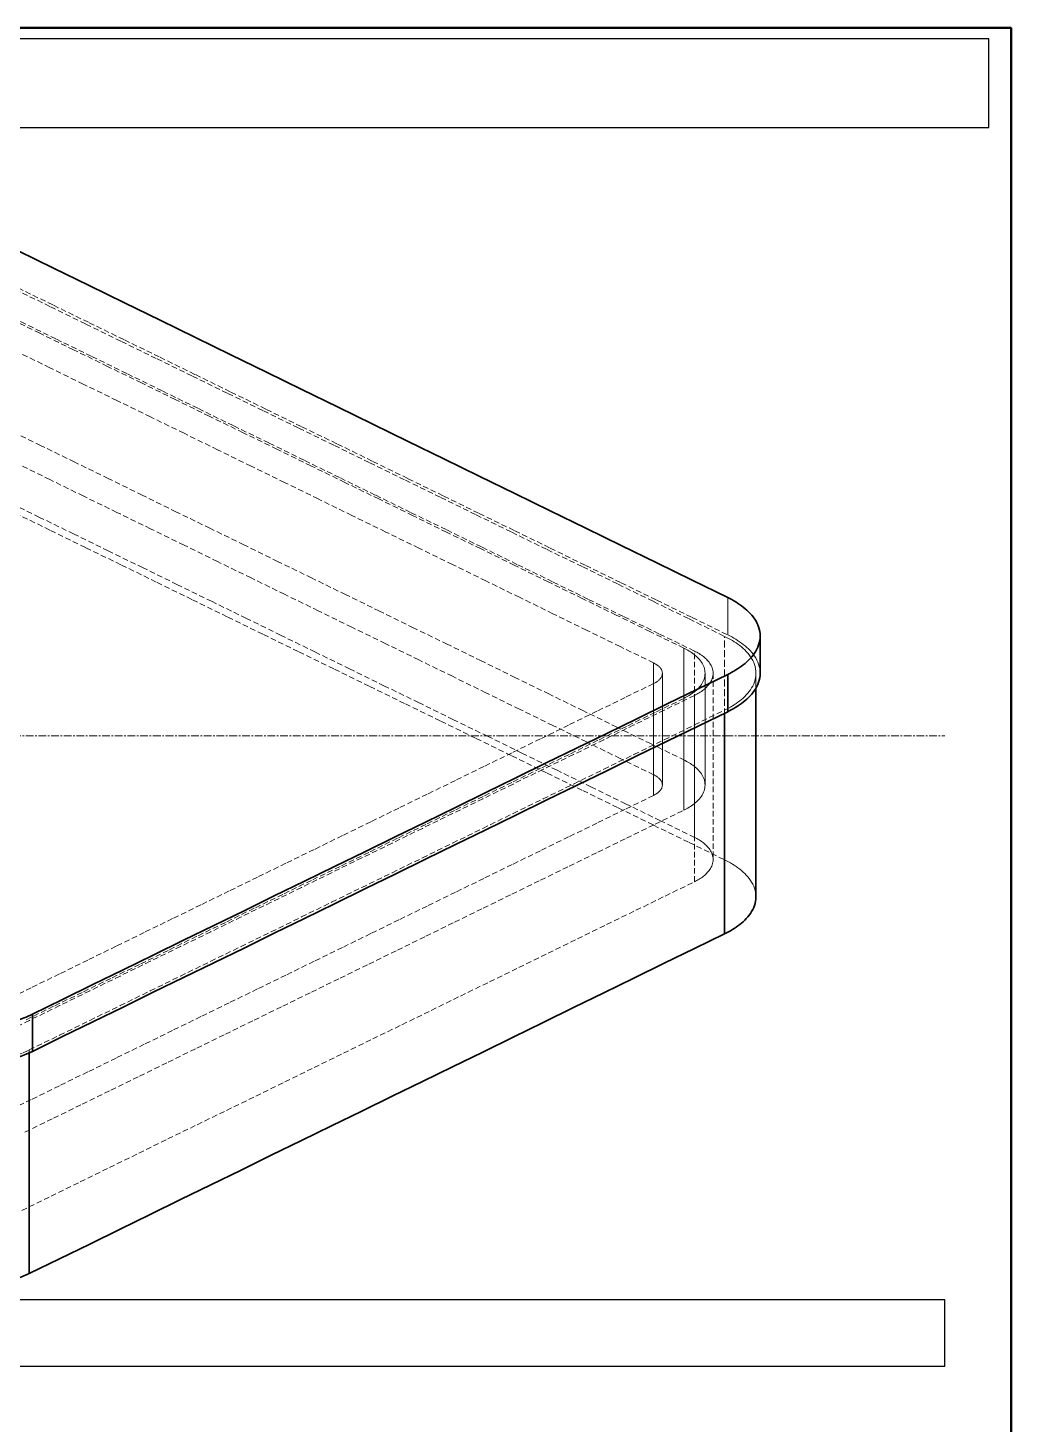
# Model space of a CAD drawing. Header units: millimetres. Extents: x 10 to 410, y 10 to 287.
# Drawn here: x 321.2 to 410, y 160.8 to 287 of the extents above; entities that cross this region are included whole.
import ezdxf

# ---------------------------------------------------------------- set-up
doc = ezdxf.new("R2010")
doc.units = ezdxf.units.MM
doc.linetypes.add('CENTER', pattern=[1.15, 0.7, -0.15, 0.15, -0.15])
doc.linetypes.add('DASHED', pattern=[0.75, 0.5, -0.25])
for name, color, linetype, lineweight in [('BORDER', 7, 'CONTINUOUS', 50), ('CENTER', 4, 'CENTER', 13), ('HIDDEN', 8, 'DASHED', 18), ('TITLE_BLOCK', 7, 'CONTINUOUS', 25), ('VISIBLE', 7, 'CONTINUOUS', 35)]:
    doc.layers.add(name, color=color, linetype=linetype, lineweight=lineweight)

msp = doc.modelspace()

# ---------------------------------------------------------------- linework, layer by layer
at = {"layer": 'BORDER'}
msp.add_lwpolyline([(10, 10), (410, 10), (410, 287), (10, 287)], close=True, dxfattribs=at)
at = {"layer": 'CENTER'}
msp.add_line((214, 223), (404, 223), dxfattribs=at)
at = {"layer": 'HIDDEN'}
for points in [[(310.37, 268.06), (313.58, 266.49), (316.78, 264.92), (319.99, 263.36), (323.2, 261.79), (326.4, 260.22), (329.61, 258.65), (332.82, 257.08), (336.02, 255.52), (339.23, 253.95), (342.43, 252.38), (345.64, 250.81), (348.85, 249.24), (352.05, 247.68), (355.26, 246.11), (358.47, 244.54), (361.67, 242.97), (364.88, 241.4), (368.08, 239.83), (371.29, 238.27), (374.5, 236.7), (377.7, 235.13), (380.91, 233.56), (384.11, 231.99)], [(310.65, 268.19), (313.85, 266.63), (317.06, 265.06), (320.26, 263.49), (323.47, 261.92), (326.68, 260.35), (329.88, 258.79), (333.09, 257.22), (336.29, 255.65), (339.5, 254.08), (342.71, 252.51), (345.91, 250.94), (349.12, 249.38), (352.33, 247.81), (355.53, 246.24), (358.74, 244.67), (361.94, 243.1), (365.15, 241.54), (368.36, 239.97), (371.56, 238.4), (374.77, 236.83), (377.98, 235.26), (381.18, 233.7), (384.39, 232.13)], [(381.38, 230.66), (378.18, 232.23), (374.97, 233.79), (371.76, 235.36), (368.56, 236.93), (365.35, 238.5), (362.15, 240.07), (358.94, 241.64), (355.73, 243.2), (352.53, 244.77), (349.32, 246.34), (346.11, 247.91), (342.91, 249.48), (339.7, 251.04), (336.5, 252.61), (333.29, 254.18), (330.08, 255.75), (326.88, 257.32), (323.67, 258.88), (320.47, 260.45), (317.26, 262.02), (314.05, 263.59), (310.85, 265.16), (307.64, 266.73)], [(380.43, 230.93), (377.36, 232.42), (374.3, 233.92), (371.24, 235.42), (368.17, 236.92), (365.11, 238.42), (362.05, 239.92), (358.98, 241.41), (355.92, 242.91), (352.86, 244.41), (349.79, 245.91), (346.73, 247.41), (343.66, 248.91), (340.6, 250.4), (337.54, 251.9), (334.47, 253.4), (331.41, 254.9), (328.35, 256.4), (325.28, 257.9), (322.22, 259.39), (319.16, 260.89), (316.09, 262.39), (313.03, 263.89), (309.97, 265.39)], [(377.7, 229.59), (374.66, 231.07), (371.63, 232.55), (368.6, 234.04), (365.57, 235.52), (362.54, 237), (359.51, 238.49), (356.48, 239.97), (353.45, 241.45), (350.41, 242.93), (347.38, 244.42), (344.35, 245.9), (341.32, 247.38), (338.29, 248.86), (335.26, 250.35), (332.23, 251.83), (329.2, 253.31), (326.16, 254.79), (323.13, 256.28), (320.1, 257.76), (317.07, 259.24), (314.04, 260.72), (311.01, 262.21), (307.98, 263.69)], [(309.97, 255.28), (313.03, 253.78), (316.09, 252.28), (319.16, 250.78), (322.22, 249.29), (325.28, 247.79), (328.35, 246.29), (331.41, 244.79), (334.47, 243.29), (337.54, 241.79), (340.6, 240.3), (343.66, 238.8), (346.73, 237.3), (349.79, 235.8), (352.86, 234.3), (355.92, 232.8), (358.98, 231.31), (362.05, 229.81), (365.11, 228.31), (368.17, 226.81), (371.24, 225.31), (374.3, 223.81), (377.36, 222.32), (380.43, 220.82)], [(377.7, 219.48), (374.66, 220.96), (371.63, 222.45), (368.6, 223.93), (365.57, 225.41), (362.54, 226.89), (359.51, 228.38), (356.48, 229.86), (353.45, 231.34), (350.41, 232.82), (347.38, 234.31), (344.35, 235.79), (341.32, 237.27), (338.29, 238.75), (335.26, 240.24), (332.23, 241.72), (329.2, 243.2), (326.16, 244.68), (323.13, 246.17), (320.1, 247.65), (317.07, 249.13), (314.04, 250.62), (311.01, 252.1), (307.98, 253.58)], [(309.68, 248.88), (312.8, 247.35), (315.92, 245.83), (319.04, 244.3), (322.15, 242.78), (325.27, 241.26), (328.39, 239.73), (331.5, 238.21), (334.62, 236.68), (337.74, 235.16), (340.86, 233.63), (343.97, 232.11), (347.09, 230.58), (350.21, 229.06), (353.33, 227.53), (356.44, 226.01), (359.56, 224.48), (362.68, 222.96), (365.8, 221.43), (368.91, 219.91), (372.03, 218.39), (375.15, 216.86), (378.27, 215.34), (381.38, 213.81)], [(310.37, 247.84), (313.58, 246.28), (316.78, 244.71), (319.99, 243.14), (323.2, 241.57), (326.4, 240), (329.61, 238.44), (332.82, 236.87), (336.02, 235.3), (339.23, 233.73), (342.43, 232.16), (345.64, 230.59), (348.85, 229.03), (352.05, 227.46), (355.26, 225.89), (358.47, 224.32), (361.67, 222.75), (364.88, 221.19), (368.08, 219.62), (371.29, 218.05), (374.5, 216.48), (377.7, 214.91), (380.91, 213.35), (384.11, 211.78)], [(384.39, 232.13), (384.39, 232.27), (384.39, 232.42), (384.39, 232.57), (384.39, 232.71), (384.39, 232.86), (384.39, 233.01), (384.39, 233.15), (384.39, 233.3), (384.39, 233.45), (384.39, 233.59), (384.39, 233.74), (384.39, 233.89), (384.39, 234.03), (384.39, 234.18), (384.39, 234.32), (384.39, 234.47), (384.39, 234.62), (384.39, 234.76), (384.39, 234.91), (384.39, 235.06), (384.39, 235.2), (384.39, 235.35), (384.39, 235.5)], [(386.94, 228.65), (386.93, 228.85), (386.91, 229.05), (386.87, 229.25), (386.81, 229.44), (386.74, 229.63), (386.65, 229.81), (386.55, 229.98), (386.44, 230.15), (386.33, 230.31), (386.2, 230.47), (386.07, 230.62), (385.93, 230.76), (385.78, 230.9), (385.63, 231.03), (385.48, 231.16), (385.32, 231.28), (385.15, 231.39), (384.99, 231.5), (384.82, 231.61), (384.64, 231.71), (384.47, 231.81), (384.29, 231.9), (384.11, 231.99)], [(384.11, 211.78), (384.11, 212.66), (384.11, 213.54), (384.11, 214.41), (384.11, 215.29), (384.11, 216.17), (384.11, 217.05), (384.11, 217.93), (384.11, 218.81), (384.11, 219.69), (384.11, 220.57), (384.11, 221.45), (384.11, 222.32), (384.11, 223.2), (384.11, 224.08), (384.11, 224.96), (384.11, 225.84), (384.11, 226.72), (384.11, 227.6), (384.11, 228.48), (384.11, 229.36), (384.11, 230.24), (384.11, 231.11), (384.11, 231.99)], [(387.33, 228.65), (387.32, 228.86), (387.29, 229.07), (387.25, 229.27), (387.19, 229.47), (387.11, 229.67), (387.02, 229.85), (386.92, 230.04), (386.81, 230.21), (386.69, 230.38), (386.56, 230.54), (386.42, 230.7), (386.27, 230.85), (386.12, 230.99), (385.97, 231.13), (385.8, 231.26), (385.64, 231.38), (385.47, 231.5), (385.29, 231.62), (385.12, 231.73), (384.94, 231.83), (384.76, 231.94), (384.57, 232.03), (384.39, 232.13)], [(380.43, 230.93), (380.55, 230.86), (380.67, 230.8), (380.79, 230.73), (380.9, 230.66), (381.02, 230.59), (381.13, 230.52), (381.24, 230.44), (381.35, 230.36), (381.46, 230.27), (381.56, 230.18), (381.66, 230.09), (381.76, 229.99), (381.85, 229.89), (381.93, 229.78), (382.01, 229.67), (382.08, 229.56), (382.15, 229.44), (382.21, 229.32), (382.26, 229.19), (382.3, 229.06), (382.33, 228.93), (382.34, 228.79), (382.35, 228.65)], [(380.43, 220.82), (380.43, 221.26), (380.43, 221.7), (380.43, 222.14), (380.43, 222.58), (380.43, 223.01), (380.43, 223.45), (380.43, 223.89), (380.43, 224.33), (380.43, 224.77), (380.43, 225.21), (380.43, 225.65), (380.43, 226.09), (380.43, 226.53), (380.43, 226.97), (380.43, 227.41), (380.43, 227.85), (380.43, 228.29), (380.43, 228.73), (380.43, 229.17), (380.43, 229.61), (380.43, 230.05), (380.43, 230.49), (380.43, 230.93)], [(381.38, 230.66), (381.49, 230.6), (381.6, 230.55), (381.7, 230.49), (381.8, 230.43), (381.91, 230.36), (382.01, 230.3), (382.1, 230.23), (382.2, 230.16), (382.29, 230.08), (382.38, 230), (382.47, 229.92), (382.55, 229.83), (382.63, 229.74), (382.71, 229.65), (382.78, 229.55), (382.85, 229.45), (382.9, 229.35), (382.96, 229.24), (383, 229.13), (383.03, 229.01), (383.06, 228.89), (383.07, 228.77), (383.08, 228.65)], [(381.38, 213.81), (381.38, 214.54), (381.38, 215.28), (381.38, 216.01), (381.38, 216.74), (381.38, 217.47), (381.38, 218.21), (381.38, 218.94), (381.38, 219.67), (381.38, 220.4), (381.38, 221.14), (381.38, 221.87), (381.38, 222.6), (381.38, 223.33), (381.38, 224.07), (381.38, 224.8), (381.38, 225.53), (381.38, 226.26), (381.38, 227), (381.38, 227.73), (381.38, 228.46), (381.38, 229.19), (381.38, 229.93), (381.38, 230.66)], [(378.49, 228.65), (378.48, 228.6), (378.48, 228.54), (378.47, 228.49), (378.45, 228.43), (378.43, 228.38), (378.4, 228.33), (378.38, 228.28), (378.35, 228.24), (378.31, 228.19), (378.28, 228.15), (378.24, 228.11), (378.2, 228.06), (378.16, 228.03), (378.12, 227.99), (378.08, 227.95), (378.03, 227.92), (377.99, 227.89), (377.94, 227.86), (377.89, 227.83), (377.84, 227.8), (377.79, 227.77), (377.74, 227.75), (377.69, 227.72)], [(377.7, 229.59), (377.75, 229.56), (377.79, 229.54), (377.84, 229.51), (377.89, 229.48), (377.94, 229.45), (377.99, 229.42), (378.03, 229.39), (378.08, 229.36), (378.12, 229.32), (378.16, 229.28), (378.2, 229.24), (378.24, 229.2), (378.28, 229.16), (378.31, 229.12), (378.35, 229.07), (378.38, 229.03), (378.4, 228.98), (378.43, 228.93), (378.45, 228.87), (378.47, 228.82), (378.48, 228.77), (378.48, 228.71), (378.49, 228.65)], [(377.7, 219.48), (377.7, 219.92), (377.7, 220.36), (377.7, 220.8), (377.7, 221.24), (377.7, 221.68), (377.7, 222.12), (377.7, 222.56), (377.7, 223), (377.7, 223.44), (377.7, 223.88), (377.7, 224.32), (377.7, 224.76), (377.7, 225.19), (377.7, 225.63), (377.7, 226.07), (377.7, 226.51), (377.7, 226.95), (377.7, 227.39), (377.7, 227.83), (377.7, 228.27), (377.7, 228.71), (377.7, 229.15), (377.7, 229.59)], [(378.49, 228.65), (378.49, 228.22), (378.49, 227.78), (378.49, 227.34), (378.49, 226.9), (378.49, 226.46), (378.49, 226.02), (378.49, 225.58), (378.49, 225.14), (378.49, 224.7), (378.49, 224.26), (378.49, 223.82), (378.49, 223.38), (378.49, 222.94), (378.49, 222.5), (378.49, 222.06), (378.49, 221.62), (378.49, 221.18), (378.49, 220.74), (378.49, 220.3), (378.49, 219.86), (378.49, 219.43), (378.49, 218.99), (378.49, 218.55)], [(382.35, 228.65), (382.34, 228.52), (382.33, 228.38), (382.3, 228.25), (382.26, 228.12), (382.21, 227.99), (382.15, 227.87), (382.08, 227.75), (382.01, 227.64), (381.93, 227.53), (381.85, 227.42), (381.75, 227.32), (381.66, 227.22), (381.56, 227.13), (381.46, 227.04), (381.35, 226.95), (381.24, 226.87), (381.13, 226.79), (381.02, 226.72), (380.9, 226.64), (380.79, 226.58), (380.67, 226.51), (380.55, 226.45), (380.43, 226.38)], [(383.08, 228.65), (383.07, 228.53), (383.06, 228.42), (383.03, 228.3), (383, 228.18), (382.96, 228.07), (382.9, 227.96), (382.85, 227.86), (382.78, 227.76), (382.71, 227.66), (382.63, 227.57), (382.55, 227.48), (382.47, 227.39), (382.38, 227.31), (382.29, 227.23), (382.2, 227.15), (382.1, 227.08), (382.01, 227.01), (381.91, 226.95), (381.8, 226.88), (381.7, 226.82), (381.6, 226.76), (381.49, 226.71), (381.38, 226.65)], [(382.35, 228.65), (382.35, 228.22), (382.35, 227.78), (382.35, 227.34), (382.35, 226.9), (382.35, 226.46), (382.35, 226.02), (382.35, 225.58), (382.35, 225.14), (382.35, 224.7), (382.35, 224.26), (382.35, 223.82), (382.35, 223.38), (382.35, 222.94), (382.35, 222.5), (382.35, 222.06), (382.35, 221.62), (382.35, 221.18), (382.35, 220.74), (382.35, 220.3), (382.35, 219.86), (382.35, 219.43), (382.35, 218.99), (382.35, 218.55)], [(383.08, 228.65), (383.08, 227.92), (383.08, 227.19), (383.08, 226.46), (383.08, 225.72), (383.08, 224.99), (383.08, 224.26), (383.08, 223.53), (383.08, 222.79), (383.08, 222.06), (383.08, 221.33), (383.08, 220.6), (383.08, 219.86), (383.08, 219.13), (383.08, 218.4), (383.08, 217.67), (383.08, 216.94), (383.08, 216.2), (383.08, 215.47), (383.08, 214.74), (383.08, 214.01), (383.08, 213.27), (383.08, 212.54), (383.08, 211.81)], [(384.11, 225.32), (384.29, 225.41), (384.47, 225.5), (384.64, 225.6), (384.82, 225.7), (384.99, 225.81), (385.15, 225.92), (385.32, 226.03), (385.48, 226.15), (385.63, 226.28), (385.78, 226.41), (385.93, 226.55), (386.07, 226.69), (386.2, 226.84), (386.33, 227), (386.44, 227.16), (386.55, 227.33), (386.65, 227.5), (386.74, 227.68), (386.81, 227.87), (386.87, 228.06), (386.91, 228.26), (386.93, 228.45), (386.94, 228.65)], [(386.94, 228.65), (386.94, 228.6), (386.94, 228.54), (386.94, 228.48), (386.94, 228.42), (386.94, 228.36), (386.94, 228.3), (386.94, 228.24), (386.94, 228.19), (386.94, 228.13), (386.94, 228.07), (386.94, 228.01), (386.94, 227.95), (386.94, 227.89), (386.94, 227.83), (386.94, 227.78), (386.94, 227.72), (386.94, 227.66), (386.94, 227.6), (386.94, 227.54), (386.94, 227.48), (386.94, 227.42), (386.94, 227.36), (386.94, 227.31)], [(377.69, 227.72), (375.14, 226.47), (372.58, 225.22), (370.02, 223.97), (367.47, 222.72), (364.91, 221.47), (362.35, 220.22), (359.8, 218.97), (357.24, 217.72), (354.68, 216.47), (352.13, 215.22), (349.57, 213.97), (347.01, 212.72), (344.46, 211.47), (341.9, 210.22), (339.34, 208.97), (336.79, 207.72), (334.23, 206.47), (331.67, 205.22), (329.12, 203.97), (326.56, 202.72), (324, 201.47), (321.45, 200.22), (318.89, 198.97)], [(377.69, 217.61), (377.69, 218.05), (377.69, 218.49), (377.69, 218.93), (377.69, 219.37), (377.69, 219.81), (377.69, 220.25), (377.69, 220.69), (377.69, 221.13), (377.69, 221.57), (377.69, 222.01), (377.69, 222.45), (377.69, 222.89), (377.69, 223.32), (377.69, 223.76), (377.69, 224.2), (377.69, 224.64), (377.69, 225.08), (377.69, 225.52), (377.69, 225.96), (377.69, 226.4), (377.69, 226.84), (377.69, 227.28), (377.69, 227.72)], [(381.38, 226.65), (378.65, 225.32), (375.92, 223.98), (373.19, 222.64), (370.46, 221.31), (367.72, 219.97), (364.99, 218.64), (362.26, 217.3), (359.53, 215.97), (356.8, 214.63), (354.07, 213.3), (351.33, 211.96), (348.6, 210.62), (345.87, 209.29), (343.14, 207.95), (340.41, 206.62), (337.68, 205.28), (334.94, 203.95), (332.21, 202.61), (329.48, 201.28), (326.75, 199.94), (324.02, 198.6), (321.29, 197.27), (318.55, 195.93)], [(380.43, 226.38), (377.84, 225.12), (375.25, 223.85), (372.66, 222.59), (370.07, 221.32), (367.48, 220.06), (364.89, 218.79), (362.3, 217.52), (359.71, 216.26), (357.12, 214.99), (354.54, 213.73), (351.95, 212.46), (349.36, 211.19), (346.77, 209.93), (344.18, 208.66), (341.59, 207.4), (339, 206.13), (336.41, 204.87), (333.82, 203.6), (331.24, 202.33), (328.65, 201.07), (326.06, 199.8), (323.47, 198.54), (320.88, 197.27)], [(380.43, 216.28), (380.43, 216.72), (380.43, 217.15), (380.43, 217.59), (380.43, 218.03), (380.43, 218.47), (380.43, 218.91), (380.43, 219.35), (380.43, 219.79), (380.43, 220.23), (380.43, 220.67), (380.43, 221.11), (380.43, 221.55), (380.43, 221.99), (380.43, 222.43), (380.43, 222.87), (380.43, 223.31), (380.43, 223.75), (380.43, 224.19), (380.43, 224.63), (380.43, 225.07), (380.43, 225.51), (380.43, 225.94), (380.43, 226.38)], [(381.38, 209.8), (381.38, 210.54), (381.38, 211.27), (381.38, 212), (381.38, 212.73), (381.38, 213.47), (381.38, 214.2), (381.38, 214.93), (381.38, 215.66), (381.38, 216.4), (381.38, 217.13), (381.38, 217.86), (381.38, 218.59), (381.38, 219.33), (381.38, 220.06), (381.38, 220.79), (381.38, 221.52), (381.38, 222.26), (381.38, 222.99), (381.38, 223.72), (381.38, 224.45), (381.38, 225.19), (381.38, 225.92), (381.38, 226.65)], [(321.28, 194.6), (324.02, 195.93), (326.75, 197.27), (329.48, 198.6), (332.21, 199.94), (334.94, 201.28), (337.67, 202.61), (340.41, 203.95), (343.14, 205.28), (345.87, 206.62), (348.6, 207.95), (351.33, 209.29), (354.06, 210.62), (356.8, 211.96), (359.53, 213.3), (362.26, 214.63), (364.99, 215.97), (367.72, 217.3), (370.45, 218.64), (373.19, 219.97), (375.92, 221.31), (378.65, 222.64), (381.38, 223.98), (384.11, 225.32)], [(384.11, 225.05), (384.11, 225.06), (384.11, 225.07), (384.11, 225.08), (384.11, 225.09), (384.11, 225.11), (384.11, 225.12), (384.11, 225.13), (384.11, 225.14), (384.11, 225.15), (384.11, 225.16), (384.11, 225.18), (384.11, 225.19), (384.11, 225.2), (384.11, 225.21), (384.11, 225.22), (384.11, 225.23), (384.11, 225.25), (384.11, 225.26), (384.11, 225.27), (384.11, 225.28), (384.11, 225.29), (384.11, 225.3), (384.11, 225.32)], [(382.35, 218.55), (382.34, 218.68), (382.33, 218.82), (382.3, 218.95), (382.26, 219.08), (382.21, 219.21), (382.15, 219.33), (382.08, 219.45), (382.01, 219.56), (381.93, 219.67), (381.85, 219.78), (381.76, 219.88), (381.66, 219.98), (381.56, 220.07), (381.46, 220.16), (381.35, 220.25), (381.24, 220.33), (381.13, 220.41), (381.02, 220.48), (380.9, 220.56), (380.79, 220.63), (380.67, 220.69), (380.55, 220.76), (380.43, 220.82)], [(378.49, 218.55), (378.48, 218.49), (378.48, 218.43), (378.47, 218.38), (378.45, 218.33), (378.43, 218.27), (378.4, 218.22), (378.38, 218.17), (378.35, 218.13), (378.31, 218.08), (378.28, 218.04), (378.24, 218), (378.2, 217.96), (378.16, 217.92), (378.12, 217.88), (378.08, 217.85), (378.03, 217.81), (377.99, 217.78), (377.94, 217.75), (377.89, 217.72), (377.84, 217.69), (377.79, 217.66), (377.74, 217.64), (377.69, 217.61)], [(377.7, 219.48), (377.75, 219.46), (377.79, 219.43), (377.84, 219.4), (377.89, 219.37), (377.94, 219.34), (377.99, 219.31), (378.03, 219.28), (378.08, 219.25), (378.12, 219.21), (378.16, 219.17), (378.2, 219.14), (378.24, 219.1), (378.28, 219.05), (378.31, 219.01), (378.35, 218.97), (378.38, 218.92), (378.4, 218.87), (378.43, 218.82), (378.45, 218.77), (378.47, 218.71), (378.48, 218.66), (378.48, 218.6), (378.49, 218.55)], [(380.43, 216.28), (380.55, 216.34), (380.67, 216.4), (380.79, 216.47), (380.9, 216.54), (381.02, 216.61), (381.13, 216.68), (381.24, 216.76), (381.35, 216.85), (381.46, 216.93), (381.56, 217.02), (381.66, 217.11), (381.75, 217.21), (381.85, 217.31), (381.93, 217.42), (382.01, 217.53), (382.08, 217.64), (382.15, 217.76), (382.21, 217.89), (382.26, 218.01), (382.3, 218.14), (382.33, 218.28), (382.34, 218.41), (382.35, 218.55)], [(377.69, 217.61), (375.14, 216.36), (372.58, 215.11), (370.02, 213.86), (367.47, 212.61), (364.91, 211.36), (362.35, 210.11), (359.8, 208.86), (357.24, 207.61), (354.68, 206.36), (352.13, 205.11), (349.57, 203.86), (347.01, 202.61), (344.46, 201.36), (341.9, 200.11), (339.34, 198.86), (336.79, 197.61), (334.23, 196.36), (331.67, 195.11), (329.12, 193.86), (326.56, 192.61), (324, 191.36), (321.45, 190.11), (318.89, 188.86)], [(320.88, 187.16), (323.47, 188.43), (326.06, 189.69), (328.65, 190.96), (331.24, 192.23), (333.82, 193.49), (336.41, 194.76), (339, 196.02), (341.59, 197.29), (344.18, 198.55), (346.77, 199.82), (349.36, 201.09), (351.95, 202.35), (354.54, 203.62), (357.12, 204.88), (359.71, 206.15), (362.3, 207.42), (364.89, 208.68), (367.48, 209.95), (370.07, 211.21), (372.66, 212.48), (375.25, 213.74), (377.84, 215.01), (380.43, 216.28)], [(383.08, 211.81), (383.07, 211.93), (383.06, 212.05), (383.03, 212.16), (383, 212.28), (382.96, 212.39), (382.9, 212.5), (382.85, 212.6), (382.78, 212.71), (382.71, 212.8), (382.63, 212.9), (382.55, 212.99), (382.47, 213.07), (382.38, 213.15), (382.29, 213.23), (382.2, 213.31), (382.1, 213.38), (382.01, 213.45), (381.91, 213.52), (381.8, 213.58), (381.7, 213.64), (381.6, 213.7), (381.49, 213.76), (381.38, 213.81)], [(381.38, 209.8), (381.49, 209.86), (381.6, 209.91), (381.7, 209.97), (381.8, 210.03), (381.91, 210.1), (382.01, 210.16), (382.1, 210.23), (382.2, 210.31), (382.29, 210.38), (382.38, 210.46), (382.47, 210.54), (382.55, 210.63), (382.63, 210.72), (382.71, 210.81), (382.78, 210.91), (382.85, 211.01), (382.9, 211.12), (382.96, 211.22), (383, 211.34), (383.03, 211.45), (383.06, 211.57), (383.07, 211.69), (383.08, 211.81)], [(386.94, 208.44), (386.93, 208.64), (386.91, 208.84), (386.87, 209.03), (386.81, 209.22), (386.74, 209.41), (386.65, 209.59), (386.55, 209.77), (386.44, 209.93), (386.33, 210.1), (386.2, 210.25), (386.07, 210.4), (385.93, 210.54), (385.78, 210.68), (385.63, 210.81), (385.48, 210.94), (385.32, 211.06), (385.15, 211.18), (384.99, 211.29), (384.82, 211.39), (384.64, 211.5), (384.47, 211.59), (384.29, 211.69), (384.11, 211.78)], [(320.6, 180.08), (323.24, 181.38), (325.88, 182.67), (328.52, 183.96), (331.17, 185.25), (333.81, 186.55), (336.45, 187.84), (339.1, 189.13), (341.74, 190.42), (344.38, 191.71), (347.02, 193.01), (349.67, 194.3), (352.31, 195.59), (354.95, 196.88), (357.6, 198.17), (360.24, 199.47), (362.88, 200.76), (365.52, 202.05), (368.17, 203.34), (370.81, 204.64), (373.45, 205.93), (376.1, 207.22), (378.74, 208.51), (381.38, 209.8)], [(307.63, 194.6), (308.18, 194.35), (308.75, 194.13), (309.33, 193.93), (309.92, 193.77), (310.51, 193.63), (311.11, 193.51), (311.72, 193.41), (312.32, 193.33), (312.93, 193.27), (313.54, 193.24), (314.15, 193.22), (314.76, 193.22), (315.37, 193.24), (315.98, 193.27), (316.59, 193.33), (317.2, 193.41), (317.8, 193.51), (318.4, 193.63), (318.99, 193.77), (319.58, 193.93), (320.16, 194.13), (320.73, 194.35), (321.28, 194.6)], [(321.28, 194.34), (321.28, 194.35), (321.28, 194.36), (321.28, 194.37), (321.28, 194.38), (321.28, 194.39), (321.28, 194.4), (321.28, 194.41), (321.28, 194.43), (321.28, 194.44), (321.28, 194.45), (321.28, 194.46), (321.28, 194.47), (321.28, 194.48), (321.28, 194.49), (321.28, 194.51), (321.28, 194.52), (321.28, 194.53), (321.28, 194.54), (321.28, 194.55), (321.28, 194.56), (321.28, 194.57), (321.28, 194.59), (321.28, 194.6)]]:
    msp.add_lwpolyline(points, dxfattribs=at)
at = {"layer": 'TITLE_BLOCK'}
for points in [[(12, 278), (408, 278), (408, 286), (12, 286)], [(214, 166), (404, 166), (404, 172), (214, 172)]]:
    msp.add_lwpolyline(points, close=True, dxfattribs=at)
at = {"layer": 'VISIBLE'}
for points in [[(310.65, 271.56), (313.85, 270), (317.06, 268.43), (320.26, 266.86), (323.47, 265.29), (326.68, 263.72), (329.88, 262.15), (333.09, 260.59), (336.29, 259.02), (339.5, 257.45), (342.71, 255.88), (345.91, 254.31), (349.12, 252.75), (352.33, 251.18), (355.53, 249.61), (358.74, 248.04), (361.94, 246.47), (365.15, 244.91), (368.36, 243.34), (371.56, 241.77), (374.77, 240.2), (377.98, 238.63), (381.18, 237.06), (384.39, 235.5)], [(387.33, 232.02), (387.32, 232.23), (387.29, 232.44), (387.25, 232.64), (387.19, 232.84), (387.11, 233.04), (387.02, 233.22), (386.92, 233.41), (386.81, 233.58), (386.69, 233.75), (386.56, 233.91), (386.42, 234.07), (386.27, 234.22), (386.12, 234.36), (385.97, 234.49), (385.8, 234.63), (385.64, 234.75), (385.47, 234.87), (385.29, 234.99), (385.12, 235.1), (384.94, 235.2), (384.76, 235.31), (384.57, 235.4), (384.39, 235.5)], [(384.39, 228.55), (384.57, 228.64), (384.76, 228.74), (384.94, 228.84), (385.12, 228.95), (385.29, 229.06), (385.47, 229.18), (385.64, 229.3), (385.8, 229.42), (385.96, 229.55), (386.12, 229.69), (386.27, 229.83), (386.42, 229.98), (386.56, 230.14), (386.69, 230.3), (386.81, 230.47), (386.92, 230.64), (387.02, 230.82), (387.11, 231.01), (387.19, 231.21), (387.25, 231.41), (387.29, 231.61), (387.32, 231.82), (387.33, 232.02)], [(387.33, 232.02), (387.33, 231.88), (387.33, 231.73), (387.33, 231.58), (387.33, 231.44), (387.33, 231.29), (387.33, 231.15), (387.33, 231), (387.33, 230.85), (387.33, 230.71), (387.33, 230.56), (387.33, 230.41), (387.33, 230.27), (387.33, 230.12), (387.33, 229.97), (387.33, 229.83), (387.33, 229.68), (387.33, 229.53), (387.33, 229.39), (387.33, 229.24), (387.33, 229.09), (387.33, 228.95), (387.33, 228.8), (387.33, 228.65)], [(321.56, 197.83), (324.29, 199.17), (327.02, 200.5), (329.75, 201.84), (332.48, 203.18), (335.22, 204.51), (337.95, 205.85), (340.68, 207.18), (343.41, 208.52), (346.14, 209.85), (348.87, 211.19), (351.61, 212.52), (354.34, 213.86), (357.07, 215.2), (359.8, 216.53), (362.53, 217.87), (365.26, 219.2), (368, 220.54), (370.73, 221.87), (373.46, 223.21), (376.19, 224.54), (378.92, 225.88), (381.65, 227.22), (384.39, 228.55)], [(384.39, 225.18), (384.57, 225.28), (384.76, 225.37), (384.94, 225.47), (385.12, 225.58), (385.29, 225.69), (385.47, 225.81), (385.64, 225.93), (385.8, 226.05), (385.96, 226.18), (386.12, 226.32), (386.27, 226.46), (386.42, 226.61), (386.56, 226.77), (386.69, 226.93), (386.81, 227.1), (386.92, 227.27), (387.02, 227.46), (387.11, 227.64), (387.19, 227.84), (387.25, 228.04), (387.29, 228.24), (387.32, 228.45), (387.33, 228.65)], [(384.39, 225.18), (384.39, 225.33), (384.39, 225.47), (384.39, 225.62), (384.39, 225.77), (384.39, 225.91), (384.39, 226.06), (384.39, 226.21), (384.39, 226.35), (384.39, 226.5), (384.39, 226.65), (384.39, 226.79), (384.39, 226.94), (384.39, 227.09), (384.39, 227.23), (384.39, 227.38), (384.39, 227.53), (384.39, 227.67), (384.39, 227.82), (384.39, 227.97), (384.39, 228.11), (384.39, 228.26), (384.39, 228.4), (384.39, 228.55)], [(386.94, 227.31), (386.94, 226.49), (386.94, 225.67), (386.94, 224.84), (386.94, 224.02), (386.94, 223.2), (386.94, 222.38), (386.94, 221.56), (386.94, 220.74), (386.94, 219.92), (386.94, 219.1), (386.94, 218.28), (386.94, 217.46), (386.94, 216.64), (386.94, 215.82), (386.94, 215), (386.94, 214.18), (386.94, 213.36), (386.94, 212.54), (386.94, 211.72), (386.94, 210.9), (386.94, 210.08), (386.94, 209.26), (386.94, 208.44)], [(321.56, 194.46), (324.29, 195.8), (327.02, 197.13), (329.75, 198.47), (332.48, 199.81), (335.22, 201.14), (337.95, 202.48), (340.68, 203.81), (343.41, 205.15), (346.14, 206.48), (348.87, 207.82), (351.61, 209.15), (354.34, 210.49), (357.07, 211.83), (359.8, 213.16), (362.53, 214.5), (365.26, 215.83), (368, 217.17), (370.73, 218.5), (373.46, 219.84), (376.19, 221.18), (378.92, 222.51), (381.65, 223.85), (384.39, 225.18)], [(384.11, 205.1), (384.11, 205.97), (384.11, 206.83), (384.11, 207.7), (384.11, 208.57), (384.11, 209.44), (384.11, 210.3), (384.11, 211.17), (384.11, 212.04), (384.11, 212.9), (384.11, 213.77), (384.11, 214.64), (384.11, 215.51), (384.11, 216.37), (384.11, 217.24), (384.11, 218.11), (384.11, 218.98), (384.11, 219.84), (384.11, 220.71), (384.11, 221.58), (384.11, 222.45), (384.11, 223.31), (384.11, 224.18), (384.11, 225.05)], [(384.11, 205.1), (384.29, 205.19), (384.47, 205.28), (384.64, 205.38), (384.82, 205.48), (384.99, 205.59), (385.15, 205.7), (385.32, 205.82), (385.48, 205.94), (385.63, 206.06), (385.78, 206.19), (385.93, 206.33), (386.07, 206.47), (386.2, 206.62), (386.33, 206.78), (386.44, 206.94), (386.55, 207.11), (386.65, 207.28), (386.74, 207.47), (386.81, 207.65), (386.87, 207.84), (386.91, 208.04), (386.93, 208.24), (386.94, 208.44)], [(321.28, 174.38), (324.02, 175.72), (326.75, 177.05), (329.48, 178.39), (332.21, 179.72), (334.94, 181.06), (337.67, 182.39), (340.41, 183.73), (343.14, 185.07), (345.87, 186.4), (348.6, 187.74), (351.33, 189.07), (354.06, 190.41), (356.8, 191.74), (359.53, 193.08), (362.26, 194.41), (364.99, 195.75), (367.72, 197.09), (370.45, 198.42), (373.19, 199.76), (375.92, 201.09), (378.65, 202.43), (381.38, 203.76), (384.11, 205.1)], [(307.35, 197.83), (307.93, 197.57), (308.53, 197.34), (309.13, 197.14), (309.74, 196.97), (310.36, 196.82), (310.98, 196.7), (311.61, 196.6), (312.24, 196.52), (312.87, 196.46), (313.5, 196.42), (314.14, 196.4), (314.77, 196.4), (315.41, 196.42), (316.04, 196.46), (316.67, 196.52), (317.3, 196.6), (317.93, 196.7), (318.55, 196.82), (319.17, 196.97), (319.78, 197.14), (320.39, 197.34), (320.98, 197.57), (321.56, 197.83)], [(321.56, 194.46), (321.56, 194.61), (321.56, 194.76), (321.56, 194.9), (321.56, 195.05), (321.56, 195.2), (321.56, 195.34), (321.56, 195.49), (321.56, 195.64), (321.56, 195.78), (321.56, 195.93), (321.56, 196.08), (321.56, 196.22), (321.56, 196.37), (321.56, 196.51), (321.56, 196.66), (321.56, 196.81), (321.56, 196.95), (321.56, 197.1), (321.56, 197.25), (321.56, 197.39), (321.56, 197.54), (321.56, 197.69), (321.56, 197.83)], [(307.35, 194.46), (307.93, 194.2), (308.53, 193.97), (309.13, 193.77), (309.74, 193.6), (310.36, 193.45), (310.98, 193.33), (311.61, 193.23), (312.24, 193.15), (312.87, 193.09), (313.5, 193.05), (314.14, 193.03), (314.77, 193.03), (315.41, 193.05), (316.04, 193.09), (316.67, 193.15), (317.3, 193.23), (317.93, 193.33), (318.55, 193.45), (319.17, 193.6), (319.78, 193.77), (320.39, 193.97), (320.98, 194.2), (321.56, 194.46)], [(321.28, 174.38), (321.28, 175.25), (321.28, 176.12), (321.28, 176.98), (321.28, 177.85), (321.28, 178.72), (321.28, 179.59), (321.28, 180.45), (321.28, 181.32), (321.28, 182.19), (321.28, 183.06), (321.28, 183.92), (321.28, 184.79), (321.28, 185.66), (321.28, 186.53), (321.28, 187.39), (321.28, 188.26), (321.28, 189.13), (321.28, 190), (321.28, 190.86), (321.28, 191.73), (321.28, 192.6), (321.28, 193.47), (321.28, 194.34)], [(307.63, 174.38), (308.18, 174.13), (308.75, 173.91), (309.33, 173.72), (309.92, 173.55), (310.51, 173.41), (311.11, 173.29), (311.72, 173.19), (312.32, 173.11), (312.93, 173.06), (313.54, 173.02), (314.15, 173), (314.76, 173), (315.37, 173.02), (315.98, 173.06), (316.59, 173.11), (317.2, 173.19), (317.8, 173.29), (318.4, 173.41), (318.99, 173.55), (319.58, 173.72), (320.16, 173.91), (320.73, 174.13), (321.28, 174.38)]]:
    msp.add_lwpolyline(points, dxfattribs=at)

doc.saveas('drawing.dxf')
